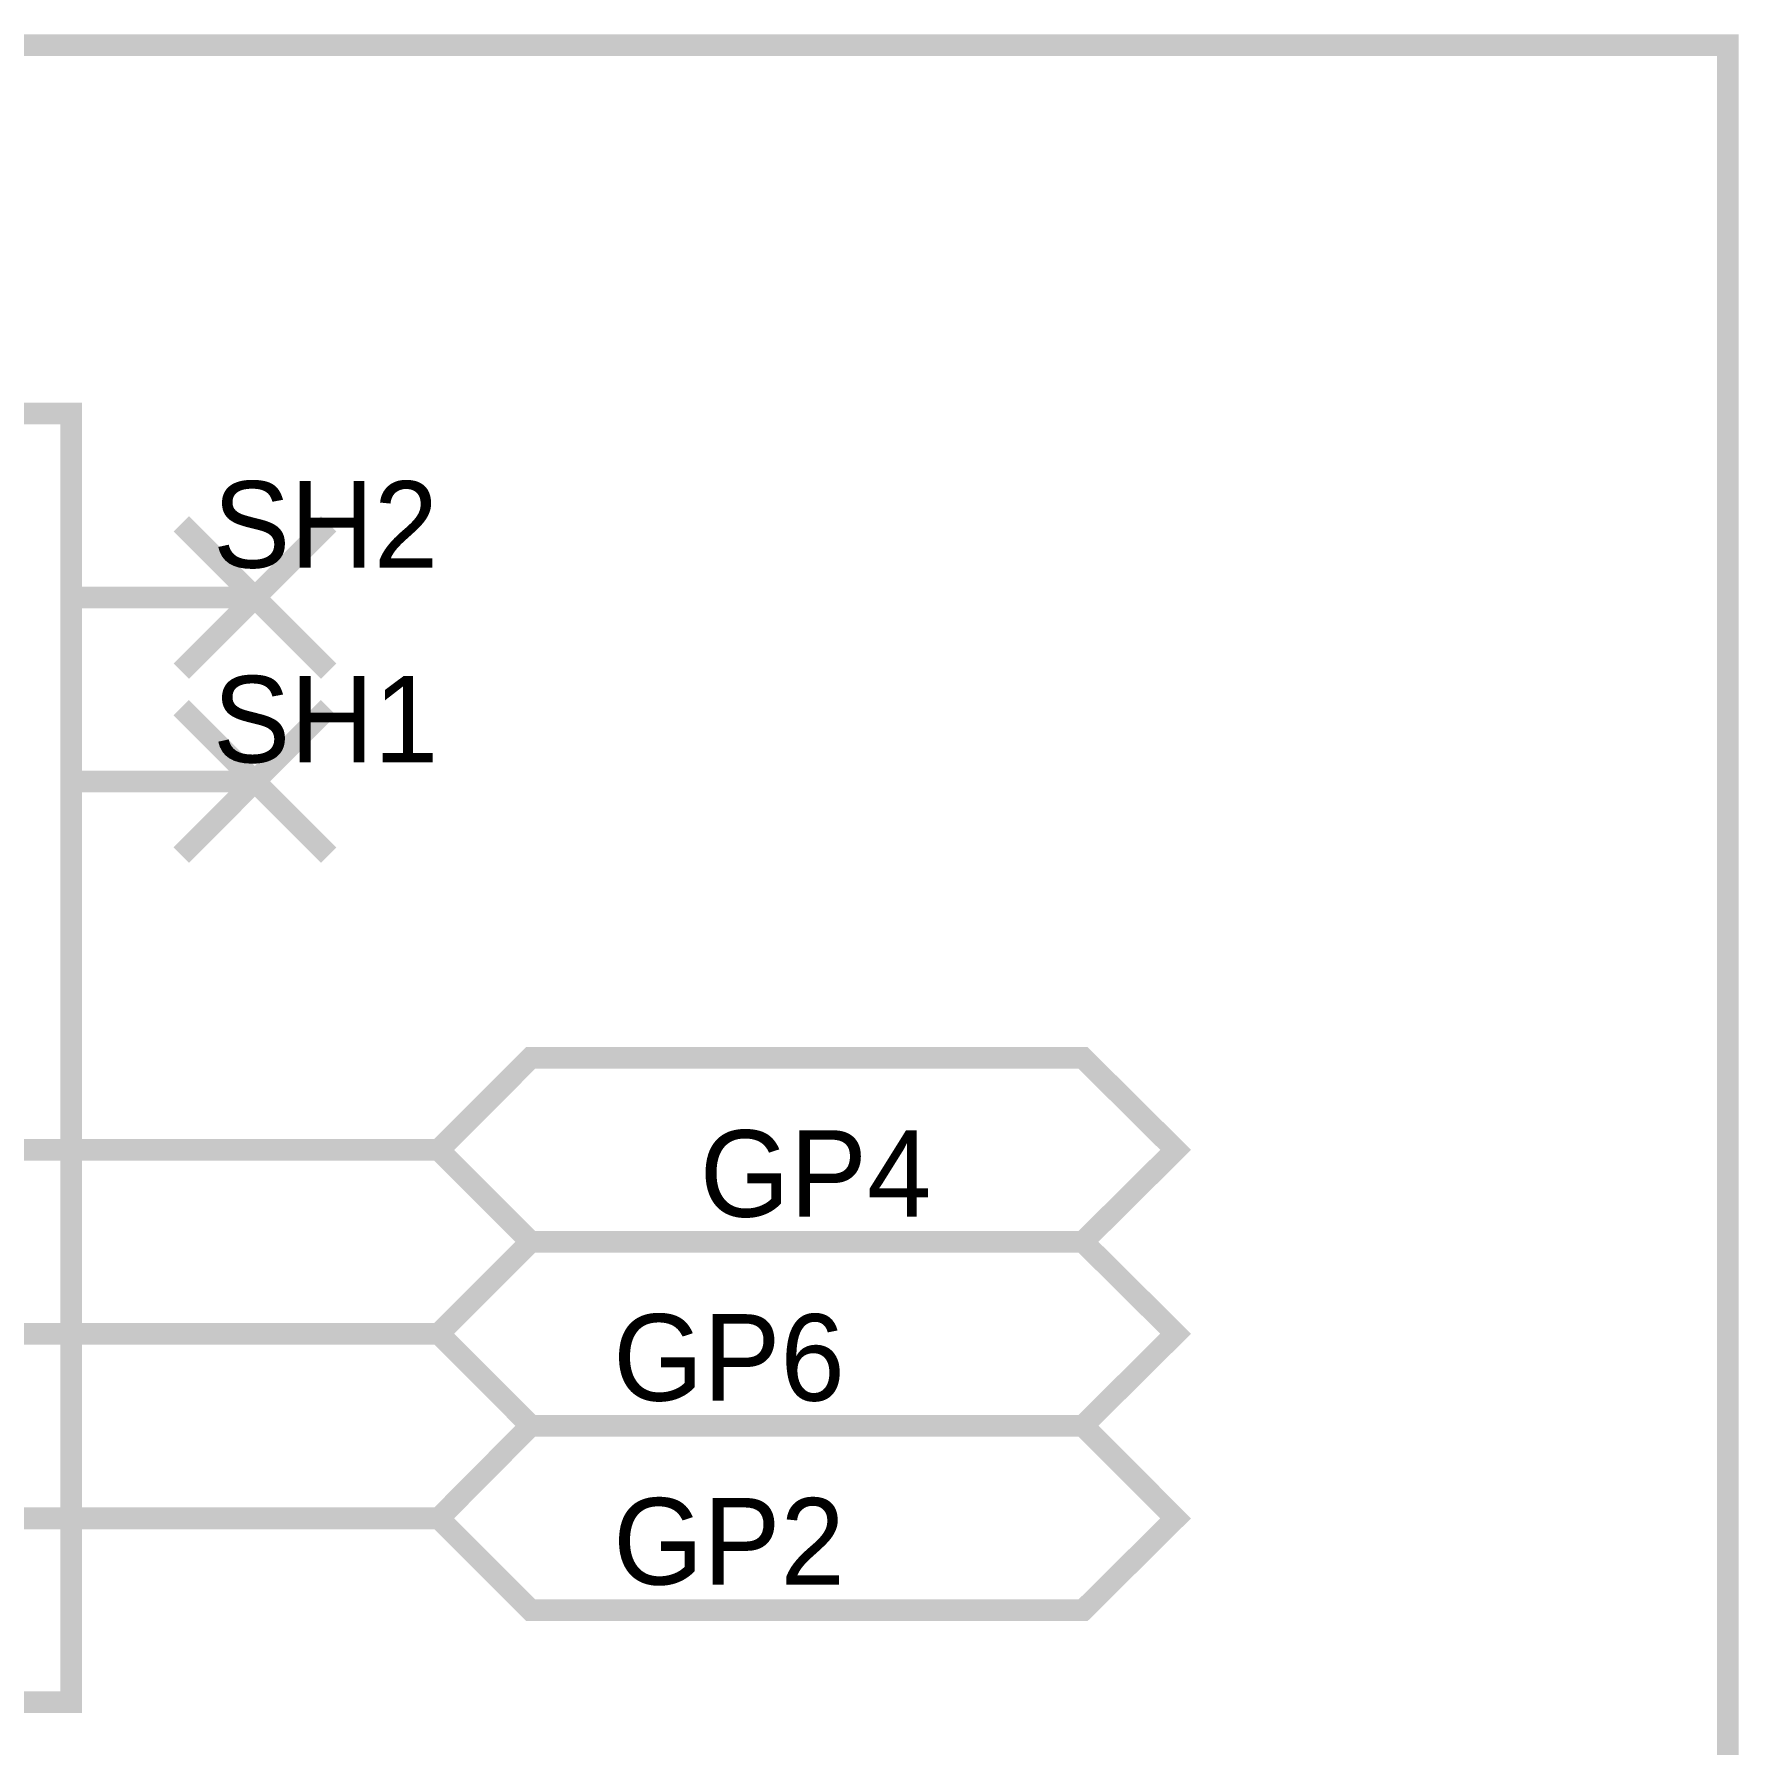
# Model space of a CAD drawing. Header units: inches. Extents: x 0 to 15, y 0 to 9.5.
# Drawn here: x 1.882 to 2.808, y 5.477 to 6.406 of the extents above; entities that cross this region are included whole.
import ezdxf

# ---------------------------------------------------------------- set-up
doc = ezdxf.new("R2010")
doc.units = ezdxf.units.IN
doc.header["$MEASUREMENT"] = 0
doc.layers.add('Sheet', color=255, linetype='Continuous')

msp = doc.modelspace()

# ---------------------------------------------------------------- linework, layer by layer
at = {"layer": 'Sheet'}
for points in [[(0.50252, 6.3998, 0.0118, 0.0118, 0), (2.80185, 6.3998, 0.0118, 0.0118, 0), (2.80185, 3.59995, 0.0118, 0.0118, 0), (0.50252, 3.59995, 0.0118, 0.0118, 0), (0.50252, 6.3998, 0.0118, 0.0118, 0)], [(1.50206, 6.19968, 0.0118, 0.0118, 0), (1.90216, 6.19968, 0.0118, 0.0118, 0), (1.90216, 5.49981, 0.0118, 0.0118, 0), (1.50206, 5.49981, 0.0118, 0.0118, 0), (1.50206, 6.19968, 0.0118, 0.0118, 0)], [(1.50206, 6.19968, 0.0039, 0.0039, 0), (1.50206, 5.49981, 0.0039, 0.0039, 0), (1.90216, 5.49981, 0.0039, 0.0039, 0), (1.90216, 6.19968, 0.0039, 0.0039, 0), (1.50206, 6.19968, 0.0039, 0.0039, 0), (1.50206, 6.19968, 0.0039, 0.0039, 0)], [(2.15177, 5.74986, 0.0118, 0.0118, 0), (2.10185, 5.7998, 0.0118, 0.0118, 0), (2.15177, 5.84974, 0.0118, 0.0118, 0), (2.45167, 5.84974, 0.0118, 0.0118, 0), (2.50196, 5.7998, 0.0118, 0.0118, 0), (2.45167, 5.74986, 0.0118, 0.0118, 0), (2.15177, 5.74986, 0.0118, 0.0118, 0)], [(2.15177, 5.74986, 0.0039, 0.0039, 0), (2.10185, 5.7998, 0.0039, 0.0039, 0), (2.15177, 5.84974, 0.0039, 0.0039, 0), (2.45167, 5.84974, 0.0039, 0.0039, 0), (2.50196, 5.7998, 0.0039, 0.0039, 0), (2.45167, 5.74986, 0.0039, 0.0039, 0), (2.15177, 5.74986, 0.0039, 0.0039, 0)], [(2.15177, 5.64999, 0.0118, 0.0118, 0), (2.10185, 5.69993, 0.0118, 0.0118, 0), (2.15177, 5.74986, 0.0118, 0.0118, 0), (2.45167, 5.74986, 0.0118, 0.0118, 0), (2.50196, 5.69993, 0.0118, 0.0118, 0), (2.45167, 5.64999, 0.0118, 0.0118, 0), (2.15177, 5.64999, 0.0118, 0.0118, 0)], [(2.15177, 5.64999, 0.0039, 0.0039, 0), (2.10185, 5.69993, 0.0039, 0.0039, 0), (2.15177, 5.74986, 0.0039, 0.0039, 0), (2.45167, 5.74986, 0.0039, 0.0039, 0), (2.50196, 5.69993, 0.0039, 0.0039, 0), (2.45167, 5.64999, 0.0039, 0.0039, 0), (2.15177, 5.64999, 0.0039, 0.0039, 0)], [(2.15177, 5.54974, 0.0118, 0.0118, 0), (2.10185, 5.59968, 0.0118, 0.0118, 0), (2.15177, 5.64999, 0.0118, 0.0118, 0), (2.45167, 5.64999, 0.0118, 0.0118, 0), (2.50196, 5.59968, 0.0118, 0.0118, 0), (2.45167, 5.54974, 0.0118, 0.0118, 0), (2.15177, 5.54974, 0.0118, 0.0118, 0)], [(2.15177, 5.54974, 0.0039, 0.0039, 0), (2.10185, 5.59968, 0.0039, 0.0039, 0), (2.15177, 5.64999, 0.0039, 0.0039, 0), (2.45167, 5.64999, 0.0039, 0.0039, 0), (2.50196, 5.59968, 0.0039, 0.0039, 0), (2.45167, 5.54974, 0.0039, 0.0039, 0), (2.15177, 5.54974, 0.0039, 0.0039, 0)]]:
    msp.add_lwpolyline(points, format="xyseb", close=True, dxfattribs=at)
for points in [[(1.962, 6.05978, 0.0118, 0.0118, 0), (2.04202, 6.13982, 0.0118, 0.0118, 0)], [(1.962, 6.13982, 0.0118, 0.0118, 0), (2.04202, 6.05978, 0.0118, 0.0118, 0)], [(1.90216, 6.0998, 0.0118, 0.0118, 0), (2.00201, 6.0998, 0.0118, 0.0118, 0)], [(1.962, 5.9599, 0.0118, 0.0118, 0), (2.04202, 6.03995, 0.0118, 0.0118, 0)], [(1.962, 6.03995, 0.0118, 0.0118, 0), (2.04202, 5.9599, 0.0118, 0.0118, 0)], [(1.90216, 5.99992, 0.0118, 0.0118, 0), (2.00201, 5.99992, 0.0118, 0.0118, 0)], [(1.90216, 5.7998, 0.0118, 0.0118, 0), (1.76194, 5.7998, 0.0118, 0.0118, 0)], [(1.90216, 5.7998, 0.0118, 0.0118, 0), (2.00201, 5.7998, 0.0118, 0.0118, 0)], [(2.10185, 5.7998, 0.0118, 0.0118, 0), (2.00201, 5.7998, 0.0118, 0.0118, 0)], [(1.90216, 5.69993, 0.0118, 0.0118, 0), (1.86215, 5.69993, 0.0118, 0.0118, 0)], [(1.90216, 5.69993, 0.0118, 0.0118, 0), (2.00201, 5.69993, 0.0118, 0.0118, 0)], [(2.10185, 5.69993, 0.0118, 0.0118, 0), (2.00201, 5.69993, 0.0118, 0.0118, 0)], [(1.90216, 5.59968, 0.0118, 0.0118, 0), (1.76194, 5.59968, 0.0118, 0.0118, 0)], [(1.90216, 5.59968, 0.0118, 0.0118, 0), (2.00201, 5.59968, 0.0118, 0.0118, 0)], [(2.10185, 5.59968, 0.0118, 0.0118, 0), (2.00201, 5.59968, 0.0118, 0.0118, 0)]]:
    msp.add_lwpolyline(points, format="xyseb", dxfattribs=at)

# ---------------------------------------------------------------- texts
for s, p in [('SH2', (1.97925, 6.11596)), ('SH1', (1.97925, 6.0102)), ('GP4', (2.24354, 5.76345)), ('GP6', (2.19655, 5.66357)), ('GP2', (2.19655, 5.5637))]:
    msp.add_text(s, height=0.047001, dxfattribs=at).set_placement(p)

doc.saveas('drawing.dxf')
